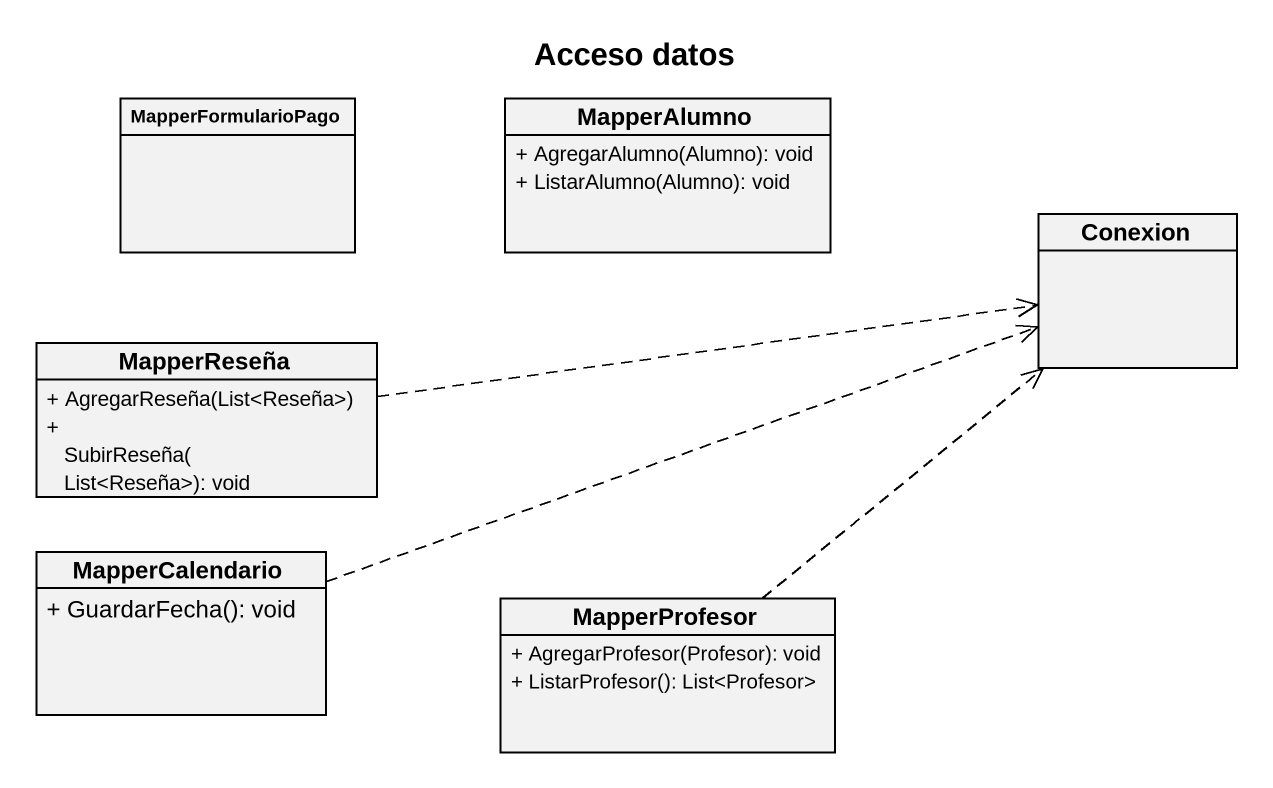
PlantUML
@startuml
title Acceso datos
hide circle
hide empty members
skinparam classAttributeIconSize 0
class MapperFormularioPago
class MapperAlumno {
  + AgregarAlumno(Alumno): void
  + ListarAlumno(Alumno): void
}
class Conexion
class MapperReseña {
  + AgregarReseña(List<Reseña>)
  + SubirReseña(List<Reseña>): void
}
class MapperCalendario {
  + GuardarFecha(): void
}
class MapperProfesor {
  + AgregarProfesor(Profesor): void
  + ListarProfesor(): List<Profesor>
}
MapperReseña .right.> Conexion
MapperCalendario .right.> Conexion
MapperProfesor .up.> Conexion
@enduml
